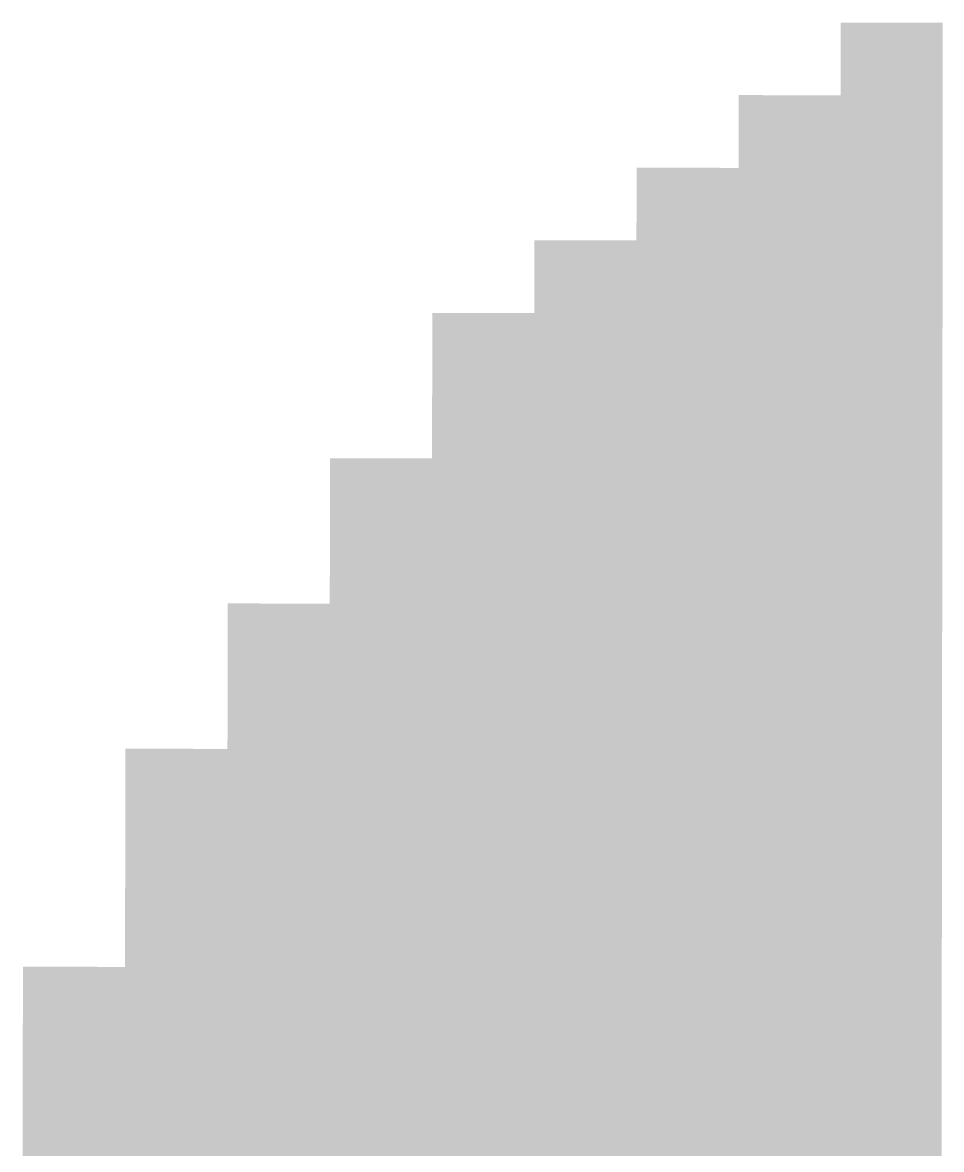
# Model space of a CAD drawing. Header units: inches. Extents: x 267136 to 306747, y 5028981 to 5062930.
# Drawn here: x 293586 to 297974, y 5051648 to 5057030 of the extents above; entities that cross this region are included whole.
import ezdxf

# ---------------------------------------------------------------- set-up
doc = ezdxf.new("R2010")
doc.units = ezdxf.units.IN
doc.header["$MEASUREMENT"] = 0

msp = doc.modelspace()

# ---------------------------------------------------------------- hatches: boundary and pattern name
for points in [[(297980.034, 5056682.167), (297915.082, 5056682.238), (297850.13, 5056682.311), (297785.178, 5056682.383), (297720.226, 5056682.456), (297590.322, 5056682.604), (297525.37, 5056682.681), (297492.894, 5056682.718), (297493.002, 5056775.329), (297493.111, 5056867.94), (297493.219, 5056960.552), (297493.3, 5057030.01), (297525.774, 5057029.972), (297590.723, 5057029.896), (297655.671, 5057029.822), (297720.62, 5057029.748), (297785.568, 5057029.675), (297850.517, 5057029.603), (297915.465, 5057029.53), (297980.414, 5057029.459), (297980.338, 5056960.001), (297980.237, 5056867.39), (297980.135, 5056774.778), (297980.034, 5056682.167)], [(297492.488, 5056335.427), (297460.01, 5056335.465), (297395.054, 5056335.541), (297330.098, 5056335.618), (297265.143, 5056335.696), (297135.231, 5056335.854), (297070.276, 5056335.935), (297005.32, 5056336.016), (297005.407, 5056405.474), (297005.522, 5056498.085), (297005.638, 5056590.696), (297005.753, 5056683.308), (297070.706, 5056683.227), (297135.658, 5056683.146), (297265.562, 5056682.988), (297330.514, 5056682.91), (297460.418, 5056682.756), (297492.894, 5056682.718), (297492.786, 5056590.107), (297492.677, 5056497.496), (297492.569, 5056404.885), (297492.488, 5056335.427)], [(297979.655, 5056334.876), (297914.699, 5056334.947), (297849.744, 5056335.019), (297719.832, 5056335.165), (297654.877, 5056335.238), (297589.921, 5056335.313), (297524.965, 5056335.389), (297492.488, 5056335.427), (297492.569, 5056404.885), (297492.677, 5056497.496), (297492.786, 5056590.107), (297492.894, 5056682.718), (297525.37, 5056682.681), (297590.322, 5056682.604), (297720.226, 5056682.456), (297785.178, 5056682.383), (297850.13, 5056682.311), (297915.082, 5056682.238), (297980.034, 5056682.167), (297979.731, 5056404.334), (297979.655, 5056334.876)], [(297004.887, 5055988.724), (296939.927, 5055988.806), (296874.968, 5055988.888), (296810.009, 5055988.971), (296745.049, 5055989.054), (296680.09, 5055989.138), (296550.172, 5055989.308), (296517.692, 5055989.351), (296517.753, 5056035.656), (296517.876, 5056128.268), (296517.999, 5056220.879), (296518.122, 5056313.489), (296518.153, 5056336.643), (296550.63, 5056336.6), (296615.586, 5056336.514), (296680.542, 5056336.43), (296745.497, 5056336.345), (296875.409, 5056336.179), (296940.364, 5056336.097), (297005.32, 5056336.016), (297005.291, 5056312.862), (297005.176, 5056220.252), (297005.06, 5056127.641), (297004.944, 5056035.029), (297004.887, 5055988.724)], [(297492.081, 5055988.135), (297459.602, 5055988.173), (297394.642, 5055988.25), (297329.683, 5055988.327), (297264.724, 5055988.405), (297199.764, 5055988.483), (297134.805, 5055988.563), (297069.846, 5055988.644), (297004.887, 5055988.724), (297004.944, 5056035.029), (297005.06, 5056127.641), (297005.176, 5056220.252), (297005.291, 5056312.862), (297005.32, 5056336.016), (297070.276, 5056335.935), (297135.231, 5056335.854), (297265.143, 5056335.696), (297330.098, 5056335.618), (297395.054, 5056335.541), (297492.488, 5056335.427), (297492.46, 5056312.273), (297492.352, 5056219.663), (297492.244, 5056127.052), (297492.135, 5056034.44), (297492.081, 5055988.135)], [(297979.276, 5055987.584), (297914.317, 5055987.655), (297849.357, 5055987.728), (297784.398, 5055987.8), (297719.439, 5055987.873), (297654.479, 5055987.947), (297589.52, 5055988.021), (297524.561, 5055988.097), (297492.081, 5055988.135), (297492.135, 5056034.44), (297492.244, 5056127.052), (297492.352, 5056219.663), (297492.46, 5056312.273), (297492.488, 5056335.427), (297524.965, 5056335.389), (297589.921, 5056335.313), (297654.877, 5056335.238), (297719.832, 5056335.165), (297849.744, 5056335.019), (297914.699, 5056334.947), (297979.655, 5056334.876), (297979.63, 5056311.723), (297979.529, 5056219.111), (297979.427, 5056126.501), (297979.326, 5056033.89), (297979.276, 5055987.584)], [(296517.232, 5055642.06), (296484.75, 5055642.103), (296419.787, 5055642.189), (296289.861, 5055642.365), (296224.899, 5055642.454), (296094.973, 5055642.634), (296030.01, 5055642.725), (296030.042, 5055665.878), (296030.172, 5055758.488), (296030.302, 5055851.1), (296030.432, 5055943.711), (296030.497, 5055990.016), (296095.457, 5055989.925), (296225.375, 5055989.745), (296290.335, 5055989.656), (296355.294, 5055989.568), (296420.253, 5055989.481), (296485.212, 5055989.395), (296517.692, 5055989.351), (296517.631, 5055943.046), (296517.508, 5055850.435), (296517.385, 5055757.823), (296517.262, 5055665.213), (296517.232, 5055642.06)], [(297004.453, 5055641.433), (296939.49, 5055641.515), (296874.527, 5055641.597), (296809.565, 5055641.679), (296679.639, 5055641.847), (296549.713, 5055642.017), (296517.232, 5055642.06), (296517.262, 5055665.213), (296517.385, 5055757.823), (296517.508, 5055850.435), (296517.631, 5055943.046), (296517.692, 5055989.351), (296550.172, 5055989.308), (296680.09, 5055989.138), (296745.049, 5055989.054), (296810.009, 5055988.971), (296874.968, 5055988.888), (296939.927, 5055988.806), (297004.887, 5055988.724), (297004.829, 5055942.419), (297004.713, 5055849.808), (297004.598, 5055757.196), (297004.482, 5055664.586), (297004.453, 5055641.433)], [(297491.675, 5055640.844), (297459.193, 5055640.882), (297394.231, 5055640.959), (297329.268, 5055641.036), (297199.342, 5055641.192), (297069.416, 5055641.352), (297004.453, 5055641.433), (297004.482, 5055664.586), (297004.598, 5055757.196), (297004.713, 5055849.808), (297004.829, 5055942.419), (297004.887, 5055988.724), (297069.846, 5055988.644), (297134.805, 5055988.563), (297199.764, 5055988.483), (297264.724, 5055988.405), (297329.683, 5055988.327), (297394.642, 5055988.25), (297459.602, 5055988.173), (297492.081, 5055988.135), (297492.027, 5055941.829), (297491.919, 5055849.219), (297491.81, 5055756.607), (297491.702, 5055663.996), (297491.675, 5055640.844)], [(297978.897, 5055640.293), (297913.934, 5055640.364), (297848.971, 5055640.436), (297719.045, 5055640.582), (297589.119, 5055640.73), (297524.156, 5055640.806), (297491.675, 5055640.844), (297491.702, 5055663.996), (297491.81, 5055756.607), (297491.919, 5055849.219), (297492.027, 5055941.829), (297492.081, 5055988.135), (297524.561, 5055988.097), (297589.52, 5055988.021), (297654.479, 5055987.947), (297719.439, 5055987.873), (297784.398, 5055987.8), (297849.357, 5055987.728), (297914.317, 5055987.655), (297979.276, 5055987.584), (297979.225, 5055941.278), (297979.124, 5055848.668), (297979.023, 5055756.057), (297978.922, 5055663.445), (297978.897, 5055640.293)], [(296029.522, 5055295.434), (295964.556, 5055295.525), (295899.589, 5055295.617), (295834.623, 5055295.71), (295769.656, 5055295.804), (295704.69, 5055295.898), (295639.723, 5055295.993), (295574.757, 5055296.088), (295542.274, 5055296.137), (295542.411, 5055388.748), (295542.548, 5055481.358), (295542.685, 5055573.97), (295542.788, 5055643.428), (295575.27, 5055643.38), (295640.233, 5055643.284), (295705.195, 5055643.189), (295835.121, 5055643.001), (295900.084, 5055642.908), (295965.047, 5055642.816), (296030.01, 5055642.725), (296029.912, 5055573.267), (296029.782, 5055480.655), (296029.652, 5055388.044), (296029.522, 5055295.434)], [(296516.771, 5055294.769), (296484.288, 5055294.812), (296419.321, 5055294.898), (296354.355, 5055294.986), (296289.388, 5055295.074), (296224.422, 5055295.163), (296159.455, 5055295.252), (296094.489, 5055295.343), (296029.522, 5055295.434), (296029.652, 5055388.044), (296029.782, 5055480.655), (296029.912, 5055573.267), (296030.01, 5055642.725), (296094.973, 5055642.634), (296224.899, 5055642.454), (296289.861, 5055642.365), (296419.787, 5055642.189), (296484.75, 5055642.103), (296517.232, 5055642.06), (296517.139, 5055572.602), (296517.017, 5055479.99), (296516.894, 5055387.379), (296516.771, 5055294.769)], [(297004.02, 5055294.142), (296939.053, 5055294.223), (296874.087, 5055294.305), (296809.12, 5055294.388), (296744.154, 5055294.471), (296679.187, 5055294.556), (296614.221, 5055294.64), (296549.254, 5055294.726), (296516.771, 5055294.769), (296516.894, 5055387.379), (296517.017, 5055479.99), (296517.139, 5055572.602), (296517.232, 5055642.06), (296549.713, 5055642.017), (296679.639, 5055641.847), (296809.565, 5055641.679), (296874.527, 5055641.597), (297004.453, 5055641.433), (297004.367, 5055571.975), (297004.251, 5055479.363), (297004.135, 5055386.752), (297004.02, 5055294.142)], [(297491.269, 5055293.553), (297458.785, 5055293.591), (297393.819, 5055293.667), (297328.852, 5055293.745), (297263.886, 5055293.823), (297198.919, 5055293.901), (297133.953, 5055293.981), (297068.986, 5055294.061), (297004.02, 5055294.142), (297004.135, 5055386.752), (297004.251, 5055479.363), (297004.367, 5055571.975), (297004.453, 5055641.433), (297069.416, 5055641.352), (297199.342, 5055641.192), (297329.268, 5055641.036), (297394.231, 5055640.959), (297459.193, 5055640.882), (297491.675, 5055640.844), (297491.594, 5055571.386), (297491.485, 5055478.774), (297491.377, 5055386.164), (297491.269, 5055293.553)], [(297978.517, 5055293.001), (297913.551, 5055293.073), (297848.584, 5055293.145), (297783.618, 5055293.218), (297718.651, 5055293.291), (297653.685, 5055293.365), (297588.718, 5055293.439), (297491.269, 5055293.553), (297491.377, 5055386.164), (297491.485, 5055478.774), (297491.594, 5055571.386), (297491.675, 5055640.844), (297524.156, 5055640.806), (297589.119, 5055640.73), (297719.045, 5055640.582), (297848.971, 5055640.436), (297913.934, 5055640.364), (297978.897, 5055640.293), (297978.821, 5055570.835), (297978.619, 5055385.613), (297978.517, 5055293.001)], [(296029.035, 5054948.143), (295964.065, 5054948.234), (295899.095, 5054948.327), (295834.125, 5054948.419), (295769.154, 5054948.513), (295704.184, 5054948.607), (295639.214, 5054948.702), (295541.759, 5054948.846), (295541.862, 5055018.304), (295542.136, 5055203.526), (295542.274, 5055296.137), (295574.757, 5055296.088), (295639.723, 5055295.993), (295704.69, 5055295.898), (295769.656, 5055295.804), (295834.623, 5055295.71), (295899.589, 5055295.617), (295964.556, 5055295.525), (296029.522, 5055295.434), (296029.132, 5055017.601), (296029.035, 5054948.143)], [(296516.311, 5054947.478), (296483.826, 5054947.521), (296418.856, 5054947.608), (296353.885, 5054947.695), (296288.915, 5054947.783), (296223.945, 5054947.872), (296094.005, 5054948.052), (296029.035, 5054948.143), (296029.132, 5055017.601), (296029.522, 5055295.434), (296094.489, 5055295.343), (296159.455, 5055295.252), (296224.422, 5055295.163), (296289.388, 5055295.074), (296354.355, 5055294.986), (296419.321, 5055294.898), (296484.288, 5055294.812), (296516.771, 5055294.769), (296516.648, 5055202.158), (296516.526, 5055109.547), (296516.403, 5055016.936), (296516.311, 5054947.478)], [(297003.587, 5054946.851), (296938.616, 5054946.932), (296873.646, 5054947.014), (296808.676, 5054947.097), (296613.766, 5054947.349), (296516.311, 5054947.478), (296516.403, 5055016.936), (296516.526, 5055109.547), (296516.648, 5055202.158), (296516.771, 5055294.769), (296549.254, 5055294.726), (296614.221, 5055294.64), (296679.187, 5055294.556), (296744.154, 5055294.471), (296809.12, 5055294.388), (296874.087, 5055294.305), (296939.053, 5055294.223), (297004.02, 5055294.142), (297003.904, 5055201.531), (297003.789, 5055108.92), (297003.673, 5055016.309), (297003.587, 5054946.851)], [(297490.862, 5054946.262), (297458.377, 5054946.3), (297393.407, 5054946.376), (297263.467, 5054946.532), (297133.527, 5054946.69), (297068.557, 5054946.77), (297003.587, 5054946.851), (297003.673, 5055016.309), (297003.789, 5055108.92), (297003.904, 5055201.531), (297004.02, 5055294.142), (297068.986, 5055294.061), (297133.953, 5055293.981), (297198.919, 5055293.901), (297263.886, 5055293.823), (297328.852, 5055293.745), (297393.819, 5055293.667), (297458.785, 5055293.591), (297491.269, 5055293.553), (297491.16, 5055200.942), (297490.944, 5055015.72), (297490.862, 5054946.262)], [(297978.138, 5054945.711), (297913.168, 5054945.782), (297848.198, 5054945.854), (297718.258, 5054946), (297588.318, 5054946.148), (297523.347, 5054946.224), (297490.862, 5054946.262), (297490.944, 5055015.72), (297491.16, 5055200.942), (297491.269, 5055293.553), (297588.718, 5055293.439), (297653.685, 5055293.365), (297718.651, 5055293.291), (297783.618, 5055293.218), (297848.584, 5055293.145), (297913.551, 5055293.073), (297978.517, 5055293.001), (297978.416, 5055200.391), (297978.214, 5055015.169), (297978.138, 5054945.711)], [(295541.245, 5054601.555), (295508.758, 5054601.603), (295443.784, 5054601.7), (295313.836, 5054601.896), (295248.863, 5054601.995), (295118.915, 5054602.195), (295053.942, 5054602.296), (295054.014, 5054648.602), (295054.158, 5054741.212), (295054.303, 5054833.823), (295054.447, 5054926.434), (295054.483, 5054949.587), (295184.423, 5054949.385), (295249.394, 5054949.286), (295379.334, 5054949.088), (295509.274, 5054948.894), (295541.759, 5054948.846), (295541.725, 5054925.693), (295541.588, 5054833.082), (295541.45, 5054740.471), (295541.313, 5054647.86), (295541.245, 5054601.555)], [(296028.547, 5054600.852), (295963.574, 5054600.943), (295833.626, 5054601.129), (295768.653, 5054601.222), (295703.679, 5054601.316), (295638.705, 5054601.412), (295573.731, 5054601.507), (295541.245, 5054601.555), (295541.313, 5054647.86), (295541.45, 5054740.471), (295541.588, 5054833.082), (295541.725, 5054925.693), (295541.759, 5054948.846), (295639.214, 5054948.702), (295704.184, 5054948.607), (295769.154, 5054948.513), (295834.125, 5054948.419), (295899.095, 5054948.327), (295964.065, 5054948.234), (296029.035, 5054948.143), (296029.002, 5054924.99), (296028.612, 5054647.157), (296028.547, 5054600.852)], [(296515.85, 5054600.187), (296483.363, 5054600.23), (296418.39, 5054600.317), (296353.416, 5054600.404), (296288.442, 5054600.493), (296223.469, 5054600.582), (296158.495, 5054600.671), (296093.521, 5054600.761), (296028.547, 5054600.852), (296028.612, 5054647.157), (296029.002, 5054924.99), (296029.035, 5054948.143), (296094.005, 5054948.052), (296223.945, 5054947.872), (296288.915, 5054947.783), (296353.885, 5054947.695), (296418.856, 5054947.608), (296483.826, 5054947.521), (296516.311, 5054947.478), (296516.28, 5054924.325), (296516.157, 5054831.714), (296516.034, 5054739.104), (296515.912, 5054646.493), (296515.85, 5054600.187)], [(297003.153, 5054599.56), (296938.18, 5054599.642), (296808.232, 5054599.806), (296743.258, 5054599.89), (296678.285, 5054599.974), (296548.337, 5054600.144), (296515.85, 5054600.187), (296515.912, 5054646.493), (296516.034, 5054739.104), (296516.157, 5054831.714), (296516.28, 5054924.325), (296516.311, 5054947.478), (296613.766, 5054947.349), (296808.676, 5054947.097), (296873.646, 5054947.014), (296938.616, 5054946.932), (297003.587, 5054946.851), (297003.558, 5054923.698), (297003.442, 5054831.087), (297003.327, 5054738.477), (297003.211, 5054645.866), (297003.153, 5054599.56)], [(297490.456, 5054598.971), (297457.969, 5054599.009), (297392.996, 5054599.086), (297328.022, 5054599.163), (297263.048, 5054599.241), (297198.074, 5054599.32), (297133.101, 5054599.399), (297068.127, 5054599.479), (297003.153, 5054599.56), (297003.211, 5054645.866), (297003.327, 5054738.477), (297003.442, 5054831.087), (297003.558, 5054923.698), (297003.587, 5054946.851), (297068.557, 5054946.77), (297133.527, 5054946.69), (297263.467, 5054946.532), (297393.407, 5054946.376), (297458.377, 5054946.3), (297490.862, 5054946.262), (297490.835, 5054923.109), (297490.619, 5054737.887), (297490.51, 5054645.276), (297490.456, 5054598.971)], [(297977.759, 5054598.42), (297912.785, 5054598.491), (297847.812, 5054598.563), (297717.864, 5054598.709), (297652.891, 5054598.783), (297522.943, 5054598.933), (297490.456, 5054598.971), (297490.51, 5054645.276), (297490.619, 5054737.887), (297490.835, 5054923.109), (297490.862, 5054946.262), (297523.347, 5054946.224), (297588.318, 5054946.148), (297718.258, 5054946), (297848.198, 5054945.854), (297913.168, 5054945.782), (297978.138, 5054945.711), (297978.113, 5054922.558), (297977.911, 5054737.336), (297977.81, 5054644.726), (297977.759, 5054598.42)], [(295540.73, 5054254.265), (295508.241, 5054254.312), (295443.264, 5054254.41), (295378.287, 5054254.507), (295313.309, 5054254.605), (295248.332, 5054254.705), (295183.355, 5054254.804), (295118.377, 5054254.904), (295053.4, 5054255.005), (295053.436, 5054278.158), (295053.581, 5054370.769), (295053.869, 5054555.991), (295053.942, 5054602.296), (295118.915, 5054602.195), (295248.863, 5054601.995), (295313.836, 5054601.896), (295443.784, 5054601.7), (295508.758, 5054601.603), (295541.245, 5054601.555), (295541.176, 5054555.25), (295541.039, 5054462.639), (295540.901, 5054370.028), (295540.764, 5054277.417), (295540.73, 5054254.265)], [(296028.06, 5054253.562), (295963.083, 5054253.653), (295898.105, 5054253.745), (295833.128, 5054253.838), (295768.151, 5054253.932), (295703.173, 5054254.026), (295573.219, 5054254.216), (295540.73, 5054254.265), (295540.764, 5054277.417), (295540.901, 5054370.028), (295541.039, 5054462.639), (295541.176, 5054555.25), (295541.245, 5054601.555), (295573.731, 5054601.507), (295638.705, 5054601.412), (295703.679, 5054601.316), (295768.653, 5054601.222), (295833.626, 5054601.129), (295963.574, 5054600.943), (296028.547, 5054600.852), (296028.482, 5054554.546), (296028.352, 5054461.936), (296028.092, 5054276.714), (296028.06, 5054253.562)], [(296515.39, 5054252.896), (296482.901, 5054252.939), (296417.924, 5054253.026), (296352.947, 5054253.114), (296287.969, 5054253.202), (296158.015, 5054253.38), (296093.037, 5054253.471), (296028.06, 5054253.562), (296028.092, 5054276.714), (296028.352, 5054461.936), (296028.482, 5054554.546), (296028.547, 5054600.852), (296093.521, 5054600.761), (296158.495, 5054600.671), (296223.469, 5054600.582), (296288.442, 5054600.493), (296353.416, 5054600.404), (296418.39, 5054600.317), (296483.363, 5054600.23), (296515.85, 5054600.187), (296515.789, 5054553.882), (296515.543, 5054368.66), (296515.421, 5054276.049), (296515.39, 5054252.896)], [(297002.72, 5054252.27), (296937.743, 5054252.351), (296872.765, 5054252.433), (296742.811, 5054252.599), (296677.833, 5054252.683), (296612.856, 5054252.768), (296547.879, 5054252.854), (296515.39, 5054252.896), (296515.421, 5054276.049), (296515.543, 5054368.66), (296515.789, 5054553.882), (296515.85, 5054600.187), (296548.337, 5054600.144), (296678.285, 5054599.974), (296743.258, 5054599.89), (296808.232, 5054599.806), (296938.18, 5054599.642), (297003.153, 5054599.56), (297003.095, 5054553.255), (297002.98, 5054460.644), (297002.864, 5054368.033), (297002.749, 5054275.422), (297002.72, 5054252.27)], [(297490.05, 5054251.681), (297457.561, 5054251.719), (297392.584, 5054251.795), (297327.607, 5054251.873), (297262.629, 5054251.951), (297197.652, 5054252.029), (297132.675, 5054252.109), (297067.697, 5054252.189), (297002.72, 5054252.27), (297002.749, 5054275.422), (297002.864, 5054368.033), (297002.98, 5054460.644), (297003.095, 5054553.255), (297003.153, 5054599.56), (297068.127, 5054599.479), (297133.101, 5054599.399), (297198.074, 5054599.32), (297263.048, 5054599.241), (297328.022, 5054599.163), (297392.996, 5054599.086), (297457.969, 5054599.009), (297490.456, 5054598.971), (297490.402, 5054552.666), (297490.294, 5054460.055), (297490.185, 5054367.444), (297490.077, 5054274.833), (297490.05, 5054251.681)], [(297977.38, 5054251.129), (297912.403, 5054251.201), (297847.425, 5054251.273), (297782.448, 5054251.345), (297717.471, 5054251.419), (297652.493, 5054251.493), (297587.516, 5054251.567), (297522.539, 5054251.643), (297490.05, 5054251.681), (297490.077, 5054274.833), (297490.185, 5054367.444), (297490.294, 5054460.055), (297490.402, 5054552.666), (297490.456, 5054598.971), (297522.943, 5054598.933), (297652.891, 5054598.783), (297717.864, 5054598.709), (297847.812, 5054598.563), (297912.785, 5054598.491), (297977.759, 5054598.42), (297977.708, 5054552.115), (297977.405, 5054274.282), (297977.38, 5054251.129)], [(295052.858, 5053907.715), (294987.878, 5053907.817), (294922.896, 5053907.919), (294857.916, 5053908.022), (294727.954, 5053908.23), (294662.973, 5053908.335), (294597.992, 5053908.441), (294565.501, 5053908.494), (294565.805, 5054093.716), (294565.956, 5054186.326), (294566.07, 5054255.785), (294598.559, 5054255.731), (294663.536, 5054255.625), (294728.513, 5054255.521), (294793.491, 5054255.416), (294858.468, 5054255.312), (294923.445, 5054255.209), (294988.423, 5054255.107), (295053.4, 5054255.005), (295053.292, 5054185.547), (295053.147, 5054092.937), (295053.003, 5054000.326), (295052.858, 5053907.715)], [(295540.215, 5053906.974), (295507.725, 5053907.022), (295442.744, 5053907.119), (295312.782, 5053907.315), (295247.801, 5053907.414), (295117.839, 5053907.614), (295052.858, 5053907.715), (295053.003, 5054000.326), (295053.147, 5054092.937), (295053.292, 5054185.547), (295053.4, 5054255.005), (295118.377, 5054254.904), (295183.355, 5054254.804), (295248.332, 5054254.705), (295313.309, 5054254.605), (295378.287, 5054254.507), (295443.264, 5054254.41), (295508.241, 5054254.312), (295540.73, 5054254.265), (295540.627, 5054184.807), (295540.353, 5053999.585), (295540.215, 5053906.974)], [(296027.573, 5053906.271), (295962.592, 5053906.363), (295897.611, 5053906.455), (295832.63, 5053906.548), (295702.668, 5053906.736), (295572.706, 5053906.926), (295540.215, 5053906.974), (295540.353, 5053999.585), (295540.627, 5054184.807), (295540.73, 5054254.265), (295573.219, 5054254.216), (295703.173, 5054254.026), (295768.151, 5054253.932), (295833.128, 5054253.838), (295898.105, 5054253.745), (295963.083, 5054253.653), (296028.06, 5054253.562), (296027.962, 5054184.104), (296027.833, 5054091.493), (296027.573, 5053906.271)], [(296514.93, 5053905.606), (296482.439, 5053905.649), (296417.458, 5053905.736), (296222.515, 5053906), (296092.553, 5053906.18), (296027.573, 5053906.271), (296027.833, 5054091.493), (296027.962, 5054184.104), (296028.06, 5054253.562), (296093.037, 5054253.471), (296158.015, 5054253.38), (296287.969, 5054253.202), (296352.947, 5054253.114), (296417.924, 5054253.026), (296482.901, 5054252.939), (296515.39, 5054252.896), (296515.298, 5054183.438), (296515.175, 5054090.828), (296515.052, 5053998.217), (296514.93, 5053905.606)], [(297002.287, 5053904.979), (296937.306, 5053905.061), (296872.325, 5053905.143), (296742.363, 5053905.309), (296677.382, 5053905.393), (296547.42, 5053905.563), (296514.93, 5053905.606), (296515.052, 5053998.217), (296515.175, 5054090.828), (296515.298, 5054183.438), (296515.39, 5054252.896), (296547.879, 5054252.854), (296612.856, 5054252.768), (296677.833, 5054252.683), (296742.811, 5054252.599), (296872.765, 5054252.433), (296937.743, 5054252.351), (297002.72, 5054252.27), (297002.633, 5054182.812), (297002.518, 5054090.201), (297002.402, 5053997.59), (297002.287, 5053904.979)], [(297489.644, 5053904.39), (297457.153, 5053904.428), (297392.172, 5053904.505), (297327.191, 5053904.583), (297262.21, 5053904.66), (297197.229, 5053904.739), (297132.249, 5053904.818), (297067.268, 5053904.898), (297002.287, 5053904.979), (297002.402, 5053997.59), (297002.518, 5054090.201), (297002.633, 5054182.812), (297002.72, 5054252.27), (297067.697, 5054252.189), (297132.675, 5054252.109), (297197.652, 5054252.029), (297262.629, 5054251.951), (297327.607, 5054251.873), (297392.584, 5054251.795), (297457.561, 5054251.719), (297490.05, 5054251.681), (297489.969, 5054182.223), (297489.86, 5054089.612), (297489.644, 5053904.39)], [(297977.001, 5053903.839), (297912.02, 5053903.911), (297847.039, 5053903.982), (297717.077, 5053904.128), (297652.096, 5053904.202), (297587.115, 5053904.277), (297522.134, 5053904.353), (297489.644, 5053904.39), (297489.86, 5054089.612), (297489.969, 5054182.223), (297490.05, 5054251.681), (297522.539, 5054251.643), (297587.516, 5054251.567), (297652.493, 5054251.493), (297717.471, 5054251.419), (297782.448, 5054251.345), (297847.425, 5054251.273), (297912.403, 5054251.201), (297977.38, 5054251.129), (297977.304, 5054181.671), (297977.203, 5054089.061), (297977.001, 5053903.839)], [(295052.317, 5053560.425), (294987.332, 5053560.527), (294922.348, 5053560.629), (294857.363, 5053560.732), (294792.379, 5053560.836), (294727.394, 5053560.94), (294662.41, 5053561.045), (294597.425, 5053561.151), (294564.933, 5053561.204), (294565.047, 5053630.662), (294565.198, 5053723.273), (294565.35, 5053815.883), (294565.501, 5053908.494), (294597.992, 5053908.441), (294662.973, 5053908.335), (294727.954, 5053908.23), (294857.916, 5053908.022), (294922.896, 5053907.919), (294987.878, 5053907.817), (295052.858, 5053907.715), (295052.714, 5053815.104), (295052.57, 5053722.494), (295052.425, 5053629.883), (295052.317, 5053560.425)], [(295539.701, 5053559.684), (295507.209, 5053559.732), (295442.224, 5053559.829), (295377.24, 5053559.927), (295312.255, 5053560.025), (295247.271, 5053560.124), (295117.301, 5053560.324), (295052.317, 5053560.425), (295052.425, 5053629.883), (295052.57, 5053722.494), (295052.714, 5053815.104), (295052.858, 5053907.715), (295117.839, 5053907.614), (295247.801, 5053907.414), (295312.782, 5053907.315), (295442.744, 5053907.119), (295507.725, 5053907.022), (295540.215, 5053906.974), (295540.078, 5053814.363), (295539.941, 5053721.753), (295539.804, 5053629.142), (295539.701, 5053559.684)], [(296027.085, 5053558.981), (295962.101, 5053559.073), (295897.116, 5053559.165), (295832.132, 5053559.258), (295767.147, 5053559.351), (295702.162, 5053559.445), (295637.178, 5053559.541), (295572.193, 5053559.636), (295539.701, 5053559.684), (295539.804, 5053629.142), (295539.941, 5053721.753), (295540.078, 5053814.363), (295540.215, 5053906.974), (295572.706, 5053906.926), (295702.668, 5053906.736), (295832.63, 5053906.548), (295897.611, 5053906.455), (296027.573, 5053906.271), (296027.443, 5053813.661), (296027.183, 5053628.439), (296027.085, 5053558.981)], [(296514.469, 5053558.316), (296481.977, 5053558.359), (296416.992, 5053558.446), (296352.008, 5053558.534), (296287.023, 5053558.622), (296222.039, 5053558.71), (296157.054, 5053558.8), (296092.07, 5053558.89), (296027.085, 5053558.981), (296027.183, 5053628.439), (296027.443, 5053813.661), (296027.573, 5053906.271), (296092.553, 5053906.18), (296222.515, 5053906), (296417.458, 5053905.736), (296482.439, 5053905.649), (296514.93, 5053905.606), (296514.807, 5053812.996), (296514.561, 5053627.774), (296514.469, 5053558.316)], [(297001.853, 5053557.689), (296936.869, 5053557.771), (296871.884, 5053557.853), (296806.9, 5053557.936), (296741.915, 5053558.019), (296676.931, 5053558.103), (296611.946, 5053558.187), (296546.962, 5053558.273), (296514.469, 5053558.316), (296514.561, 5053627.774), (296514.807, 5053812.996), (296514.93, 5053905.606), (296547.42, 5053905.563), (296677.382, 5053905.393), (296742.363, 5053905.309), (296872.325, 5053905.143), (297002.287, 5053904.979), (297002.171, 5053812.369), (297002.056, 5053719.758), (297001.94, 5053627.147), (297001.853, 5053557.689)], [(297489.238, 5053557.1), (297456.745, 5053557.138), (297391.761, 5053557.215), (297326.776, 5053557.292), (297261.792, 5053557.37), (297196.807, 5053557.449), (297131.823, 5053557.528), (297066.838, 5053557.608), (297001.853, 5053557.689), (297001.94, 5053627.147), (297002.056, 5053719.758), (297002.171, 5053812.369), (297002.287, 5053904.979), (297067.268, 5053904.898), (297132.249, 5053904.818), (297197.229, 5053904.739), (297262.21, 5053904.66), (297327.191, 5053904.583), (297392.172, 5053904.505), (297457.153, 5053904.428), (297489.644, 5053904.39), (297489.535, 5053811.779), (297489.427, 5053719.169), (297489.319, 5053626.558), (297489.238, 5053557.1)], [(297976.622, 5053556.549), (297911.637, 5053556.621), (297846.653, 5053556.692), (297781.668, 5053556.765), (297716.684, 5053556.838), (297651.699, 5053556.912), (297586.714, 5053556.987), (297521.73, 5053557.062), (297489.238, 5053557.1), (297489.319, 5053626.558), (297489.427, 5053719.169), (297489.535, 5053811.779), (297489.644, 5053904.39), (297522.134, 5053904.353), (297587.115, 5053904.277), (297652.096, 5053904.202), (297717.077, 5053904.128), (297847.039, 5053903.982), (297912.02, 5053903.911), (297977.001, 5053903.839), (297976.9, 5053811.229), (297976.698, 5053626.007), (297976.622, 5053556.549)], [(294564.364, 5053213.914), (294531.87, 5053213.967), (294466.882, 5053214.074), (294401.894, 5053214.182), (294336.906, 5053214.291), (294271.917, 5053214.4), (294206.929, 5053214.509), (294076.953, 5053214.731), (294077.032, 5053261.037), (294077.191, 5053353.647), (294077.35, 5053446.258), (294077.509, 5053538.868), (294077.549, 5053562.021), (294142.533, 5053561.91), (294207.518, 5053561.799), (294272.502, 5053561.689), (294337.487, 5053561.581), (294402.471, 5053561.472), (294467.456, 5053561.364), (294532.44, 5053561.257), (294564.933, 5053561.204), (294564.895, 5053538.051), (294564.743, 5053445.441), (294564.592, 5053352.83), (294564.44, 5053260.219), (294564.364, 5053213.914)], [(295051.775, 5053213.135), (294986.787, 5053213.237), (294921.799, 5053213.339), (294856.811, 5053213.442), (294791.823, 5053213.546), (294726.834, 5053213.65), (294661.846, 5053213.755), (294596.858, 5053213.861), (294564.364, 5053213.914), (294564.44, 5053260.219), (294564.592, 5053352.83), (294564.743, 5053445.441), (294564.895, 5053538.051), (294564.933, 5053561.204), (294597.425, 5053561.151), (294662.41, 5053561.045), (294727.394, 5053560.94), (294792.379, 5053560.836), (294857.363, 5053560.732), (294922.348, 5053560.629), (294987.332, 5053560.527), (295052.317, 5053560.425), (295052.281, 5053537.272), (295052.136, 5053444.662), (295051.848, 5053259.44), (295051.775, 5053213.135)], [(295539.187, 5053212.394), (295506.692, 5053212.442), (295441.704, 5053212.539), (295311.728, 5053212.735), (295246.74, 5053212.834), (295181.752, 5053212.934), (295116.763, 5053213.034), (295051.775, 5053213.135), (295051.848, 5053259.44), (295052.136, 5053444.662), (295052.281, 5053537.272), (295052.317, 5053560.425), (295117.301, 5053560.324), (295247.271, 5053560.124), (295312.255, 5053560.025), (295377.24, 5053559.927), (295442.224, 5053559.829), (295507.209, 5053559.732), (295539.701, 5053559.684), (295539.667, 5053536.531), (295539.53, 5053443.921), (295539.392, 5053351.31), (295539.255, 5053258.699), (295539.187, 5053212.394)], [(296026.598, 5053211.691), (295961.61, 5053211.783), (295896.621, 5053211.875), (295831.633, 5053211.968), (295636.669, 5053212.25), (295539.187, 5053212.394), (295539.255, 5053258.699), (295539.392, 5053351.31), (295539.53, 5053443.921), (295539.667, 5053536.531), (295539.701, 5053559.684), (295572.193, 5053559.636), (295637.178, 5053559.541), (295702.162, 5053559.445), (295767.147, 5053559.351), (295832.132, 5053559.258), (295897.116, 5053559.165), (295962.101, 5053559.073), (296027.085, 5053558.981), (296027.053, 5053535.829), (296026.793, 5053350.607), (296026.663, 5053257.997), (296026.598, 5053211.691)], [(296514.009, 5053211.026), (296481.515, 5053211.069), (296416.527, 5053211.156), (296351.539, 5053211.244), (296286.55, 5053211.332), (296221.562, 5053211.42), (296091.586, 5053211.6), (296026.598, 5053211.691), (296026.663, 5053257.997), (296026.793, 5053350.607), (296027.053, 5053535.829), (296027.085, 5053558.981), (296092.07, 5053558.89), (296157.054, 5053558.8), (296222.039, 5053558.71), (296287.023, 5053558.622), (296352.008, 5053558.534), (296416.992, 5053558.446), (296481.977, 5053558.359), (296514.469, 5053558.316), (296514.439, 5053535.164), (296514.193, 5053349.942), (296514.07, 5053257.332), (296514.009, 5053211.026)], [(297001.42, 5053210.399), (296936.432, 5053210.48), (296871.444, 5053210.562), (296806.456, 5053210.646), (296741.468, 5053210.729), (296676.479, 5053210.813), (296611.491, 5053210.897), (296514.009, 5053211.026), (296514.07, 5053257.332), (296514.193, 5053349.942), (296514.439, 5053535.164), (296514.469, 5053558.316), (296546.962, 5053558.273), (296611.946, 5053558.187), (296676.931, 5053558.103), (296741.915, 5053558.019), (296806.9, 5053557.936), (296871.884, 5053557.853), (296936.869, 5053557.771), (297001.853, 5053557.689), (297001.825, 5053534.537), (297001.709, 5053441.926), (297001.594, 5053349.315), (297001.478, 5053256.705), (297001.42, 5053210.399)], [(297488.831, 5053209.81), (297456.337, 5053209.848), (297326.361, 5053210.002), (297261.373, 5053210.08), (297131.397, 5053210.238), (297066.408, 5053210.318), (297001.42, 5053210.399), (297001.478, 5053256.705), (297001.594, 5053349.315), (297001.709, 5053441.926), (297001.825, 5053534.537), (297001.853, 5053557.689), (297066.838, 5053557.608), (297131.823, 5053557.528), (297196.807, 5053557.449), (297261.792, 5053557.37), (297326.776, 5053557.292), (297391.761, 5053557.215), (297456.745, 5053557.138), (297489.238, 5053557.1), (297489.211, 5053533.947), (297489.102, 5053441.337), (297488.886, 5053256.115), (297488.831, 5053209.81)], [(297976.243, 5053209.259), (297911.255, 5053209.331), (297846.266, 5053209.402), (297716.29, 5053209.548), (297651.302, 5053209.622), (297521.326, 5053209.772), (297488.831, 5053209.81), (297488.886, 5053256.115), (297489.102, 5053441.337), (297489.211, 5053533.947), (297489.238, 5053557.1), (297521.73, 5053557.062), (297586.714, 5053556.987), (297651.699, 5053556.912), (297716.684, 5053556.838), (297781.668, 5053556.765), (297846.653, 5053556.692), (297911.637, 5053556.621), (297976.622, 5053556.549), (297976.596, 5053533.396), (297976.495, 5053440.786), (297976.293, 5053255.564), (297976.243, 5053209.259)], [(294563.796, 5052866.625), (294531.3, 5052866.678), (294466.308, 5052866.785), (294336.324, 5052867.001), (294271.333, 5052867.11), (294141.349, 5052867.33), (294076.357, 5052867.441), (294076.397, 5052890.594), (294076.556, 5052983.205), (294076.715, 5053075.815), (294076.874, 5053168.426), (294076.953, 5053214.731), (294206.929, 5053214.509), (294271.917, 5053214.4), (294336.906, 5053214.291), (294401.894, 5053214.182), (294466.882, 5053214.074), (294531.87, 5053213.967), (294564.364, 5053213.914), (294564.288, 5053167.609), (294564.137, 5053074.998), (294563.985, 5052982.388), (294563.833, 5052889.777), (294563.796, 5052866.625)], [(295051.234, 5052865.845), (294986.242, 5052865.947), (294921.25, 5052866.049), (294856.259, 5052866.152), (294726.275, 5052866.36), (294661.283, 5052866.465), (294596.292, 5052866.571), (294563.796, 5052866.625), (294563.833, 5052889.777), (294563.985, 5052982.388), (294564.137, 5053074.998), (294564.288, 5053167.609), (294564.364, 5053213.914), (294596.858, 5053213.861), (294661.846, 5053213.755), (294726.834, 5053213.65), (294791.823, 5053213.546), (294856.811, 5053213.442), (294921.799, 5053213.339), (295051.775, 5053213.135), (295051.703, 5053166.83), (295051.559, 5053074.219), (295051.414, 5052981.608), (295051.27, 5052888.998), (295051.234, 5052865.845)], [(295538.672, 5052865.104), (295506.176, 5052865.152), (295441.185, 5052865.25), (295376.193, 5052865.347), (295311.201, 5052865.445), (295246.209, 5052865.544), (295181.217, 5052865.644), (295116.226, 5052865.744), (295051.234, 5052865.845), (295051.27, 5052888.998), (295051.414, 5052981.608), (295051.559, 5053074.219), (295051.703, 5053166.83), (295051.775, 5053213.135), (295116.763, 5053213.034), (295181.752, 5053212.934), (295246.74, 5053212.834), (295311.728, 5053212.735), (295441.704, 5053212.539), (295506.692, 5053212.442), (295539.187, 5053212.394), (295539.118, 5053166.089), (295538.981, 5053073.478), (295538.844, 5052980.868), (295538.706, 5052888.257), (295538.672, 5052865.104)], [(296026.11, 5052864.401), (295961.119, 5052864.493), (295896.127, 5052864.585), (295766.143, 5052864.771), (295701.152, 5052864.866), (295571.168, 5052865.056), (295538.672, 5052865.104), (295538.706, 5052888.257), (295538.844, 5052980.868), (295538.981, 5053073.478), (295539.118, 5053166.089), (295539.187, 5053212.394), (295636.669, 5053212.25), (295831.633, 5053211.968), (295896.621, 5053211.875), (295961.61, 5053211.783), (296026.598, 5053211.691), (296026.533, 5053165.386), (296026.403, 5053072.775), (296026.273, 5052980.165), (296026.143, 5052887.554), (296026.11, 5052864.401)], [(296513.549, 5052863.736), (296481.053, 5052863.779), (296416.061, 5052863.866), (296351.069, 5052863.954), (296286.078, 5052864.042), (296156.094, 5052864.22), (296091.102, 5052864.311), (296026.11, 5052864.401), (296026.143, 5052887.554), (296026.273, 5052980.165), (296026.403, 5053072.775), (296026.533, 5053165.386), (296026.598, 5053211.691), (296091.586, 5053211.6), (296221.562, 5053211.42), (296286.55, 5053211.332), (296351.539, 5053211.244), (296416.527, 5053211.156), (296481.515, 5053211.069), (296514.009, 5053211.026), (296513.948, 5053164.721), (296513.825, 5053072.11), (296513.702, 5052979.5), (296513.579, 5052886.889), (296513.549, 5052863.736)], [(297000.987, 5052863.109), (296935.995, 5052863.191), (296871.003, 5052863.273), (296806.012, 5052863.355), (296676.028, 5052863.523), (296611.036, 5052863.608), (296546.045, 5052863.693), (296513.549, 5052863.736), (296513.579, 5052886.889), (296513.702, 5052979.5), (296513.825, 5053072.11), (296513.948, 5053164.721), (296514.009, 5053211.026), (296611.491, 5053210.897), (296676.479, 5053210.813), (296741.468, 5053210.729), (296806.456, 5053210.646), (296871.444, 5053210.562), (296936.432, 5053210.48), (297001.42, 5053210.399), (297001.362, 5053164.094), (297001.247, 5053071.483), (297001.131, 5052978.873), (297001.016, 5052886.262), (297000.987, 5052863.109)], [(297488.425, 5052862.521), (297455.929, 5052862.559), (297390.938, 5052862.635), (297325.946, 5052862.712), (297260.954, 5052862.791), (297195.962, 5052862.869), (297130.971, 5052862.949), (297000.987, 5052863.109), (297001.016, 5052886.262), (297001.131, 5052978.873), (297001.247, 5053071.483), (297001.362, 5053164.094), (297001.42, 5053210.399), (297066.408, 5053210.318), (297131.397, 5053210.238), (297261.373, 5053210.08), (297326.361, 5053210.002), (297456.337, 5053209.848), (297488.831, 5053209.81), (297488.777, 5053163.505), (297488.669, 5053070.894), (297488.561, 5052978.284), (297488.452, 5052885.673), (297488.425, 5052862.521)], [(297975.864, 5052861.969), (297910.872, 5052862.041), (297780.888, 5052862.185), (297715.897, 5052862.258), (297650.905, 5052862.333), (297585.913, 5052862.407), (297520.921, 5052862.482), (297488.425, 5052862.521), (297488.452, 5052885.673), (297488.561, 5052978.284), (297488.669, 5053070.894), (297488.777, 5053163.505), (297488.831, 5053209.81), (297521.326, 5053209.772), (297651.302, 5053209.622), (297716.29, 5053209.548), (297846.266, 5053209.402), (297911.255, 5053209.331), (297976.243, 5053209.259), (297976.192, 5053162.954), (297975.99, 5052977.732), (297975.889, 5052885.122), (297975.864, 5052861.969)], [(294563.227, 5052519.335), (294530.729, 5052519.388), (294465.734, 5052519.495), (294400.739, 5052519.603), (294335.743, 5052519.711), (294270.748, 5052519.82), (294205.752, 5052519.93), (294075.762, 5052520.152), (294075.921, 5052612.762), (294076.079, 5052705.373), (294076.238, 5052797.983), (294076.357, 5052867.441), (294141.349, 5052867.33), (294271.333, 5052867.11), (294336.324, 5052867.001), (294466.308, 5052866.785), (294531.3, 5052866.678), (294563.796, 5052866.625), (294563.682, 5052797.167), (294563.53, 5052704.556), (294563.379, 5052611.945), (294563.227, 5052519.335)], [(295050.692, 5052518.556), (294985.697, 5052518.658), (294920.702, 5052518.76), (294855.706, 5052518.863), (294790.711, 5052518.966), (294725.715, 5052519.071), (294660.72, 5052519.176), (294595.725, 5052519.282), (294563.227, 5052519.335), (294563.379, 5052611.945), (294563.53, 5052704.556), (294563.682, 5052797.167), (294563.796, 5052866.625), (294596.292, 5052866.571), (294661.283, 5052866.465), (294726.275, 5052866.36), (294856.259, 5052866.152), (294921.25, 5052866.049), (295051.234, 5052865.845), (295051.126, 5052796.387), (295050.981, 5052703.777), (295050.837, 5052611.167), (295050.692, 5052518.556)], [(295538.158, 5052517.815), (295505.66, 5052517.863), (295440.665, 5052517.96), (295375.669, 5052518.058), (295310.674, 5052518.156), (295245.679, 5052518.255), (295180.683, 5052518.354), (295115.688, 5052518.455), (295050.692, 5052518.556), (295050.837, 5052611.167), (295050.981, 5052703.777), (295051.126, 5052796.387), (295051.234, 5052865.845), (295116.226, 5052865.744), (295181.217, 5052865.644), (295246.209, 5052865.544), (295311.201, 5052865.445), (295376.193, 5052865.347), (295441.185, 5052865.25), (295506.176, 5052865.152), (295538.672, 5052865.104), (295538.569, 5052795.646), (295538.432, 5052703.036), (295538.295, 5052610.425), (295538.158, 5052517.815)], [(296025.623, 5052517.112), (295960.628, 5052517.203), (295895.632, 5052517.295), (295830.637, 5052517.389), (295765.642, 5052517.482), (295700.646, 5052517.576), (295635.651, 5052517.671), (295570.655, 5052517.767), (295538.158, 5052517.815), (295538.295, 5052610.425), (295538.432, 5052703.036), (295538.569, 5052795.646), (295538.672, 5052865.104), (295571.168, 5052865.056), (295701.152, 5052864.866), (295766.143, 5052864.771), (295896.127, 5052864.585), (295961.119, 5052864.493), (296026.11, 5052864.401), (296026.013, 5052794.943), (296025.883, 5052702.333), (296025.753, 5052609.722), (296025.623, 5052517.112)], [(296513.089, 5052516.447), (296480.591, 5052516.49), (296415.595, 5052516.577), (296350.6, 5052516.664), (296285.605, 5052516.752), (296220.609, 5052516.841), (296090.619, 5052517.021), (296025.623, 5052517.112), (296025.753, 5052609.722), (296025.883, 5052702.333), (296026.013, 5052794.943), (296026.11, 5052864.401), (296091.102, 5052864.311), (296156.094, 5052864.22), (296286.078, 5052864.042), (296351.069, 5052863.954), (296416.061, 5052863.866), (296481.053, 5052863.779), (296513.549, 5052863.736), (296513.457, 5052794.278), (296513.334, 5052701.668), (296513.211, 5052609.057), (296513.089, 5052516.447)], [(297000.554, 5052515.82), (296935.558, 5052515.901), (296870.563, 5052515.983), (296805.568, 5052516.066), (296740.572, 5052516.149), (296675.577, 5052516.233), (296610.582, 5052516.318), (296545.586, 5052516.404), (296513.089, 5052516.447), (296513.211, 5052609.057), (296513.334, 5052701.668), (296513.457, 5052794.278), (296513.549, 5052863.736), (296546.045, 5052863.693), (296611.036, 5052863.608), (296676.028, 5052863.523), (296806.012, 5052863.355), (296871.003, 5052863.273), (297000.987, 5052863.109), (297000.9, 5052793.651), (297000.785, 5052701.041), (297000.669, 5052608.43), (297000.554, 5052515.82)], [(297488.019, 5052515.231), (297455.522, 5052515.269), (297390.526, 5052515.346), (297325.531, 5052515.423), (297260.535, 5052515.501), (297130.545, 5052515.659), (297065.549, 5052515.739), (297000.554, 5052515.82), (297000.669, 5052608.43), (297000.785, 5052701.041), (297000.9, 5052793.651), (297000.987, 5052863.109), (297130.971, 5052862.949), (297195.962, 5052862.869), (297260.954, 5052862.791), (297325.946, 5052862.712), (297390.938, 5052862.635), (297455.929, 5052862.559), (297488.425, 5052862.521), (297488.344, 5052793.062), (297488.236, 5052700.452), (297488.128, 5052607.841), (297488.019, 5052515.231)], [(297975.485, 5052514.68), (297910.489, 5052514.751), (297845.494, 5052514.823), (297780.498, 5052514.896), (297715.503, 5052514.969), (297650.508, 5052515.043), (297585.512, 5052515.118), (297520.517, 5052515.193), (297488.019, 5052515.231), (297488.128, 5052607.841), (297488.236, 5052700.452), (297488.344, 5052793.062), (297488.425, 5052862.521), (297520.921, 5052862.482), (297585.913, 5052862.407), (297650.905, 5052862.333), (297715.897, 5052862.258), (297780.888, 5052862.185), (297975.864, 5052861.969), (297975.788, 5052792.511), (297975.586, 5052607.291), (297975.485, 5052514.68)], [(294075.166, 5052172.862), (294010.167, 5052172.974), (293815.17, 5052173.313), (293685.172, 5052173.543), (293620.173, 5052173.659), (293587.674, 5052173.717), (293587.798, 5052243.175), (293587.964, 5052335.786), (293588.13, 5052428.396), (293588.296, 5052521.007), (293620.794, 5052520.949), (293685.789, 5052520.833), (293750.785, 5052520.718), (293815.78, 5052520.603), (293880.776, 5052520.489), (293945.771, 5052520.376), (294010.766, 5052520.264), (294075.762, 5052520.152), (294075.603, 5052427.542), (294075.285, 5052242.32), (294075.166, 5052172.862)], [(294562.659, 5052172.045), (294530.159, 5052172.099), (294400.161, 5052172.313), (294270.163, 5052172.531), (294140.165, 5052172.751), (294075.166, 5052172.862), (294075.285, 5052242.32), (294075.603, 5052427.542), (294075.762, 5052520.152), (294205.752, 5052519.93), (294270.748, 5052519.82), (294335.743, 5052519.711), (294400.739, 5052519.603), (294465.734, 5052519.495), (294530.729, 5052519.388), (294563.227, 5052519.335), (294563.075, 5052426.724), (294562.924, 5052334.114), (294562.772, 5052241.503), (294562.659, 5052172.045)], [(295050.151, 5052171.267), (294985.152, 5052171.368), (294920.153, 5052171.47), (294855.154, 5052171.573), (294790.155, 5052171.677), (294595.158, 5052171.992), (294562.659, 5052172.045), (294562.772, 5052241.503), (294562.924, 5052334.114), (294563.075, 5052426.724), (294563.227, 5052519.335), (294595.725, 5052519.282), (294660.72, 5052519.176), (294725.715, 5052519.071), (294790.711, 5052518.966), (294855.706, 5052518.863), (294920.702, 5052518.76), (295050.692, 5052518.556), (295050.548, 5052425.945), (295050.404, 5052333.335), (295050.259, 5052240.724), (295050.151, 5052171.267)], [(295537.643, 5052170.525), (295505.144, 5052170.574), (295440.145, 5052170.67), (295375.146, 5052170.768), (295310.147, 5052170.867), (295245.148, 5052170.965), (295180.149, 5052171.065), (295050.151, 5052171.267), (295050.259, 5052240.724), (295050.404, 5052333.335), (295050.548, 5052425.945), (295050.692, 5052518.556), (295115.688, 5052518.455), (295180.683, 5052518.354), (295245.679, 5052518.255), (295310.674, 5052518.156), (295375.669, 5052518.058), (295440.665, 5052517.96), (295505.66, 5052517.863), (295538.158, 5052517.815), (295538.021, 5052425.204), (295537.883, 5052332.594), (295537.746, 5052239.983), (295537.643, 5052170.525)], [(296025.136, 5052169.822), (295960.137, 5052169.914), (295895.138, 5052170.006), (295830.139, 5052170.099), (295700.141, 5052170.287), (295635.142, 5052170.382), (295570.143, 5052170.478), (295537.643, 5052170.525), (295537.746, 5052239.983), (295537.883, 5052332.594), (295538.021, 5052425.204), (295538.158, 5052517.815), (295570.655, 5052517.767), (295635.651, 5052517.671), (295700.646, 5052517.576), (295765.642, 5052517.482), (295830.637, 5052517.389), (295895.632, 5052517.295), (295960.628, 5052517.203), (296025.623, 5052517.112), (296025.493, 5052424.501), (296025.363, 5052331.891), (296025.233, 5052239.28), (296025.136, 5052169.822)], [(296512.628, 5052169.157), (296480.129, 5052169.201), (296350.131, 5052169.375), (296285.132, 5052169.463), (296220.133, 5052169.552), (296155.134, 5052169.642), (296090.135, 5052169.731), (296025.136, 5052169.822), (296025.233, 5052239.28), (296025.363, 5052331.891), (296025.493, 5052424.501), (296025.623, 5052517.112), (296090.619, 5052517.021), (296220.609, 5052516.841), (296285.605, 5052516.752), (296350.6, 5052516.664), (296415.595, 5052516.577), (296480.591, 5052516.49), (296513.089, 5052516.447), (296512.966, 5052423.836), (296512.843, 5052331.226), (296512.72, 5052238.615), (296512.628, 5052169.157)], [(297000.121, 5052168.53), (296935.122, 5052168.612), (296870.123, 5052168.694), (296740.125, 5052168.86), (296675.126, 5052168.944), (296545.128, 5052169.114), (296512.628, 5052169.157), (296512.72, 5052238.615), (296512.843, 5052331.226), (296512.966, 5052423.836), (296513.089, 5052516.447), (296545.586, 5052516.404), (296610.582, 5052516.318), (296675.577, 5052516.233), (296740.572, 5052516.149), (296805.568, 5052516.066), (296870.563, 5052515.983), (296935.558, 5052515.901), (297000.554, 5052515.82), (297000.438, 5052423.209), (297000.323, 5052330.599), (297000.207, 5052237.988), (297000.121, 5052168.53)], [(297487.613, 5052167.941), (297455.114, 5052167.979), (297390.115, 5052168.056), (297325.116, 5052168.134), (297260.117, 5052168.211), (297195.118, 5052168.291), (297130.119, 5052168.37), (297000.121, 5052168.53), (297000.207, 5052237.988), (297000.323, 5052330.599), (297000.438, 5052423.209), (297000.554, 5052515.82), (297065.549, 5052515.739), (297130.545, 5052515.659), (297260.535, 5052515.501), (297325.531, 5052515.423), (297390.526, 5052515.346), (297455.522, 5052515.269), (297488.019, 5052515.231), (297487.911, 5052422.62), (297487.803, 5052330.01), (297487.694, 5052237.399), (297487.613, 5052167.941)], [(297975.106, 5052167.391), (297910.107, 5052167.462), (297780.109, 5052167.606), (297715.11, 5052167.68), (297650.111, 5052167.753), (297520.113, 5052167.903), (297487.613, 5052167.941), (297487.694, 5052237.399), (297487.803, 5052330.01), (297487.911, 5052422.62), (297488.019, 5052515.231), (297520.517, 5052515.193), (297585.512, 5052515.118), (297650.508, 5052515.043), (297715.503, 5052514.969), (297780.498, 5052514.896), (297845.494, 5052514.823), (297910.489, 5052514.751), (297975.485, 5052514.68), (297975.384, 5052422.069), (297975.282, 5052329.459), (297975.181, 5052236.848), (297975.106, 5052167.391)], [(294074.571, 5051825.573), (294009.568, 5051825.685), (293944.565, 5051825.797), (293879.563, 5051825.911), (293814.56, 5051826.024), (293749.558, 5051826.139), (293684.555, 5051826.254), (293619.552, 5051826.37), (293587.051, 5051826.428), (293587.134, 5051872.733), (293587.466, 5052057.955), (293587.632, 5052150.565), (293587.674, 5052173.717), (293620.173, 5052173.659), (293685.172, 5052173.543), (293815.17, 5052173.313), (294010.167, 5052172.974), (294075.166, 5052172.862), (294075.126, 5052149.71), (294074.968, 5052057.099), (294074.809, 5051964.489), (294074.65, 5051871.878), (294074.571, 5051825.573)], [(294562.09, 5051824.756), (294529.589, 5051824.81), (294399.583, 5051825.024), (294334.581, 5051825.133), (294269.578, 5051825.242), (294204.576, 5051825.352), (294139.573, 5051825.462), (294074.571, 5051825.573), (294074.65, 5051871.878), (294074.809, 5051964.489), (294074.968, 5052057.099), (294075.126, 5052149.71), (294075.166, 5052172.862), (294140.165, 5052172.751), (294270.163, 5052172.531), (294400.161, 5052172.313), (294530.159, 5052172.099), (294562.659, 5052172.045), (294562.621, 5052148.893), (294562.469, 5052056.282), (294562.317, 5051963.672), (294562.166, 5051871.062), (294562.09, 5051824.756)], [(295049.61, 5051823.977), (294984.607, 5051824.079), (294919.604, 5051824.181), (294854.602, 5051824.284), (294789.599, 5051824.388), (294724.597, 5051824.492), (294659.594, 5051824.598), (294594.591, 5051824.703), (294562.09, 5051824.756), (294562.166, 5051871.062), (294562.317, 5051963.672), (294562.469, 5052056.282), (294562.621, 5052148.893), (294562.659, 5052172.045), (294595.158, 5052171.992), (294790.155, 5052171.677), (294855.154, 5052171.573), (294920.153, 5052171.47), (294985.152, 5052171.368), (295050.151, 5052171.267), (295050.115, 5052148.114), (295049.97, 5052055.503), (295049.682, 5051870.283), (295049.61, 5051823.977)], [(295537.129, 5051823.236), (295504.628, 5051823.285), (295439.625, 5051823.381), (295374.623, 5051823.479), (295309.62, 5051823.577), (295244.617, 5051823.676), (295179.615, 5051823.776), (295114.612, 5051823.876), (295049.61, 5051823.977), (295049.682, 5051870.283), (295049.97, 5052055.503), (295050.115, 5052148.114), (295050.151, 5052171.267), (295180.149, 5052171.065), (295245.148, 5052170.965), (295310.147, 5052170.867), (295375.146, 5052170.768), (295440.145, 5052170.67), (295505.144, 5052170.574), (295537.643, 5052170.525), (295537.609, 5052147.373), (295537.472, 5052054.762), (295537.198, 5051869.542), (295537.129, 5051823.236)], [(296024.649, 5051822.533), (295959.646, 5051822.625), (295894.643, 5051822.717), (295829.641, 5051822.81), (295764.638, 5051822.903), (295699.636, 5051822.998), (295569.63, 5051823.188), (295537.129, 5051823.236), (295537.198, 5051869.542), (295537.472, 5052054.762), (295537.609, 5052147.373), (295537.643, 5052170.525), (295570.143, 5052170.478), (295635.142, 5052170.382), (295700.141, 5052170.287), (295830.139, 5052170.099), (295895.138, 5052170.006), (296025.136, 5052169.822), (296025.103, 5052146.67), (296024.973, 5052054.06), (296024.843, 5051961.449), (296024.714, 5051868.838), (296024.649, 5051822.533)], [(296512.168, 5051821.868), (296479.667, 5051821.912), (296414.664, 5051821.998), (296349.662, 5051822.086), (296284.659, 5051822.174), (296219.656, 5051822.263), (296154.654, 5051822.352), (296089.651, 5051822.442), (296024.649, 5051822.533), (296024.714, 5051868.838), (296024.843, 5051961.449), (296024.973, 5052054.06), (296025.103, 5052146.67), (296025.136, 5052169.822), (296090.135, 5052169.731), (296155.134, 5052169.642), (296220.133, 5052169.552), (296285.132, 5052169.463), (296350.131, 5052169.375), (296480.129, 5052169.201), (296512.628, 5052169.157), (296512.598, 5052146.005), (296512.475, 5052053.395), (296512.229, 5051868.173), (296512.168, 5051821.868)], [(296999.688, 5051821.241), (296934.685, 5051821.323), (296869.682, 5051821.405), (296804.68, 5051821.487), (296739.677, 5051821.571), (296674.675, 5051821.655), (296544.669, 5051821.825), (296512.168, 5051821.868), (296512.229, 5051868.173), (296512.475, 5052053.395), (296512.598, 5052146.005), (296512.628, 5052169.157), (296545.128, 5052169.114), (296675.126, 5052168.944), (296740.125, 5052168.86), (296870.123, 5052168.694), (297000.121, 5052168.53), (297000.092, 5052145.378), (296999.976, 5052052.768), (296999.861, 5051960.157), (296999.745, 5051867.546), (296999.688, 5051821.241)], [(297487.207, 5051820.652), (297454.706, 5051820.69), (297389.703, 5051820.767), (297324.701, 5051820.844), (297259.698, 5051820.922), (297194.695, 5051821.001), (297129.693, 5051821.081), (297064.69, 5051821.161), (296999.688, 5051821.241), (296999.745, 5051867.546), (296999.861, 5051960.157), (296999.976, 5052052.768), (297000.092, 5052145.378), (297000.121, 5052168.53), (297130.119, 5052168.37), (297195.118, 5052168.291), (297260.117, 5052168.211), (297325.116, 5052168.134), (297390.115, 5052168.056), (297455.114, 5052167.979), (297487.613, 5052167.941), (297487.586, 5052144.789), (297487.478, 5052052.178), (297487.37, 5051959.568), (297487.261, 5051866.958), (297487.207, 5051820.652)], [(297974.727, 5051820.101), (297909.724, 5051820.172), (297844.721, 5051820.245), (297779.719, 5051820.317), (297714.716, 5051820.391), (297649.714, 5051820.464), (297519.708, 5051820.614), (297487.207, 5051820.652), (297487.261, 5051866.958), (297487.37, 5051959.568), (297487.478, 5052052.178), (297487.586, 5052144.789), (297487.613, 5052167.941), (297520.113, 5052167.903), (297650.111, 5052167.753), (297715.11, 5052167.68), (297780.109, 5052167.606), (297910.107, 5052167.462), (297975.106, 5052167.391), (297975.08, 5052144.238), (297974.979, 5052051.627), (297974.878, 5051959.017), (297974.777, 5051866.406), (297974.727, 5051820.101)], [(294073.975, 5051478.284), (294008.969, 5051478.396), (293943.963, 5051478.509), (293878.956, 5051478.622), (293813.95, 5051478.735), (293683.938, 5051478.965), (293618.932, 5051479.081), (293586.428, 5051479.139), (293586.47, 5051502.292), (293586.636, 5051594.902), (293586.802, 5051687.513), (293587.051, 5051826.428), (293619.552, 5051826.37), (293684.555, 5051826.254), (293749.558, 5051826.139), (293814.56, 5051826.024), (293879.563, 5051825.911), (293944.565, 5051825.797), (294074.571, 5051825.573), (294074.491, 5051779.268), (294074.332, 5051686.658), (294074.173, 5051594.047), (294074.015, 5051501.437), (294073.975, 5051478.284)], [(294561.522, 5051477.467), (294529.018, 5051477.521), (294464.012, 5051477.627), (294399.006, 5051477.735), (294268.994, 5051477.953), (294203.987, 5051478.062), (294073.975, 5051478.284), (294074.015, 5051501.437), (294074.173, 5051594.047), (294074.332, 5051686.658), (294074.491, 5051779.268), (294074.571, 5051825.573), (294139.573, 5051825.462), (294204.576, 5051825.352), (294269.578, 5051825.242), (294334.581, 5051825.133), (294399.583, 5051825.024), (294529.589, 5051824.81), (294562.09, 5051824.756), (294562.014, 5051778.451), (294561.863, 5051685.841), (294561.711, 5051593.23), (294561.559, 5051500.62), (294561.522, 5051477.467)], [(295049.068, 5051476.688), (294984.062, 5051476.79), (294919.056, 5051476.892), (294854.05, 5051476.995), (294789.043, 5051477.099), (294594.025, 5051477.414), (294561.522, 5051477.467), (294561.559, 5051500.62), (294561.711, 5051593.23), (294561.863, 5051685.841), (294562.014, 5051778.451), (294562.09, 5051824.756), (294594.591, 5051824.703), (294659.594, 5051824.598), (294724.597, 5051824.492), (294789.599, 5051824.388), (294854.602, 5051824.284), (294919.604, 5051824.181), (295049.61, 5051823.977), (295049.537, 5051777.672), (295049.393, 5051685.062), (295049.249, 5051592.451), (295049.104, 5051499.841), (295049.068, 5051476.688)], [(295536.615, 5051475.947), (295504.112, 5051475.996), (295439.105, 5051476.092), (295374.099, 5051476.19), (295309.093, 5051476.289), (295244.087, 5051476.387), (295179.081, 5051476.487), (295114.074, 5051476.587), (295049.068, 5051476.688), (295049.104, 5051499.841), (295049.249, 5051592.451), (295049.393, 5051685.062), (295049.537, 5051777.672), (295049.61, 5051823.977), (295114.612, 5051823.876), (295179.615, 5051823.776), (295244.617, 5051823.676), (295309.62, 5051823.577), (295374.623, 5051823.479), (295439.625, 5051823.381), (295504.628, 5051823.285), (295537.129, 5051823.236), (295537.06, 5051776.931), (295536.923, 5051684.321), (295536.786, 5051591.71), (295536.649, 5051499.1), (295536.615, 5051475.947)], [(296024.161, 5051475.244), (295959.155, 5051475.336), (295894.149, 5051475.428), (295829.143, 5051475.521), (295764.136, 5051475.614), (295699.13, 5051475.708), (295634.124, 5051475.804), (295569.118, 5051475.899), (295536.615, 5051475.947), (295536.649, 5051499.1), (295536.786, 5051591.71), (295536.923, 5051684.321), (295537.06, 5051776.931), (295537.129, 5051823.236), (295569.63, 5051823.188), (295699.636, 5051822.998), (295764.638, 5051822.903), (295829.641, 5051822.81), (295894.643, 5051822.717), (296024.649, 5051822.533), (296024.454, 5051683.618), (296024.324, 5051591.007), (296024.194, 5051498.397), (296024.161, 5051475.244)], [(296511.708, 5051474.579), (296479.205, 5051474.623), (296414.199, 5051474.709), (296349.192, 5051474.797), (296284.186, 5051474.885), (296154.174, 5051475.063), (296089.168, 5051475.153), (296024.161, 5051475.244), (296024.194, 5051498.397), (296024.324, 5051591.007), (296024.454, 5051683.618), (296024.649, 5051822.533), (296089.651, 5051822.442), (296154.654, 5051822.352), (296219.656, 5051822.263), (296284.659, 5051822.174), (296349.662, 5051822.086), (296414.664, 5051821.998), (296479.667, 5051821.912), (296512.168, 5051821.868), (296512.107, 5051775.563), (296511.984, 5051682.953), (296511.861, 5051590.342), (296511.739, 5051497.732), (296511.708, 5051474.579)], [(296999.255, 5051473.952), (296934.248, 5051474.034), (296869.242, 5051474.116), (296739.23, 5051474.282), (296674.223, 5051474.366), (296544.211, 5051474.536), (296511.708, 5051474.579), (296511.739, 5051497.732), (296511.861, 5051590.342), (296511.984, 5051682.953), (296512.107, 5051775.563), (296512.168, 5051821.868), (296544.669, 5051821.825), (296674.675, 5051821.655), (296739.677, 5051821.571), (296804.68, 5051821.487), (296869.682, 5051821.405), (296999.688, 5051821.241), (296999.514, 5051682.326), (296999.399, 5051589.715), (296999.283, 5051497.105), (296999.255, 5051473.952)], [(297486.801, 5051473.363), (297454.298, 5051473.401), (297324.286, 5051473.555), (297259.279, 5051473.633), (297194.273, 5051473.712), (296999.255, 5051473.952), (296999.283, 5051497.105), (296999.399, 5051589.715), (296999.514, 5051682.326), (296999.688, 5051821.241), (297064.69, 5051821.161), (297129.693, 5051821.081), (297194.695, 5051821.001), (297259.698, 5051820.922), (297324.701, 5051820.844), (297389.703, 5051820.767), (297454.706, 5051820.69), (297487.207, 5051820.652), (297487.045, 5051681.737), (297486.936, 5051589.126), (297486.828, 5051496.516), (297486.801, 5051473.363)], [(297974.348, 5051472.812), (297909.341, 5051472.884), (297779.329, 5051473.028), (297714.323, 5051473.102), (297649.317, 5051473.175), (297584.31, 5051473.25), (297519.304, 5051473.325), (297486.801, 5051473.363), (297486.828, 5051496.516), (297486.936, 5051589.126), (297487.045, 5051681.737), (297487.207, 5051820.652), (297519.708, 5051820.614), (297649.714, 5051820.464), (297714.716, 5051820.391), (297779.719, 5051820.317), (297844.721, 5051820.245), (297909.724, 5051820.172), (297974.727, 5051820.101), (297974.676, 5051773.796), (297974.575, 5051681.186), (297974.474, 5051588.575), (297974.373, 5051495.965), (297974.348, 5051472.812)]]:
    msp.add_hatch(color=256).paths.add_polyline_path(points, flags=0)

doc.saveas('drawing.dxf')
